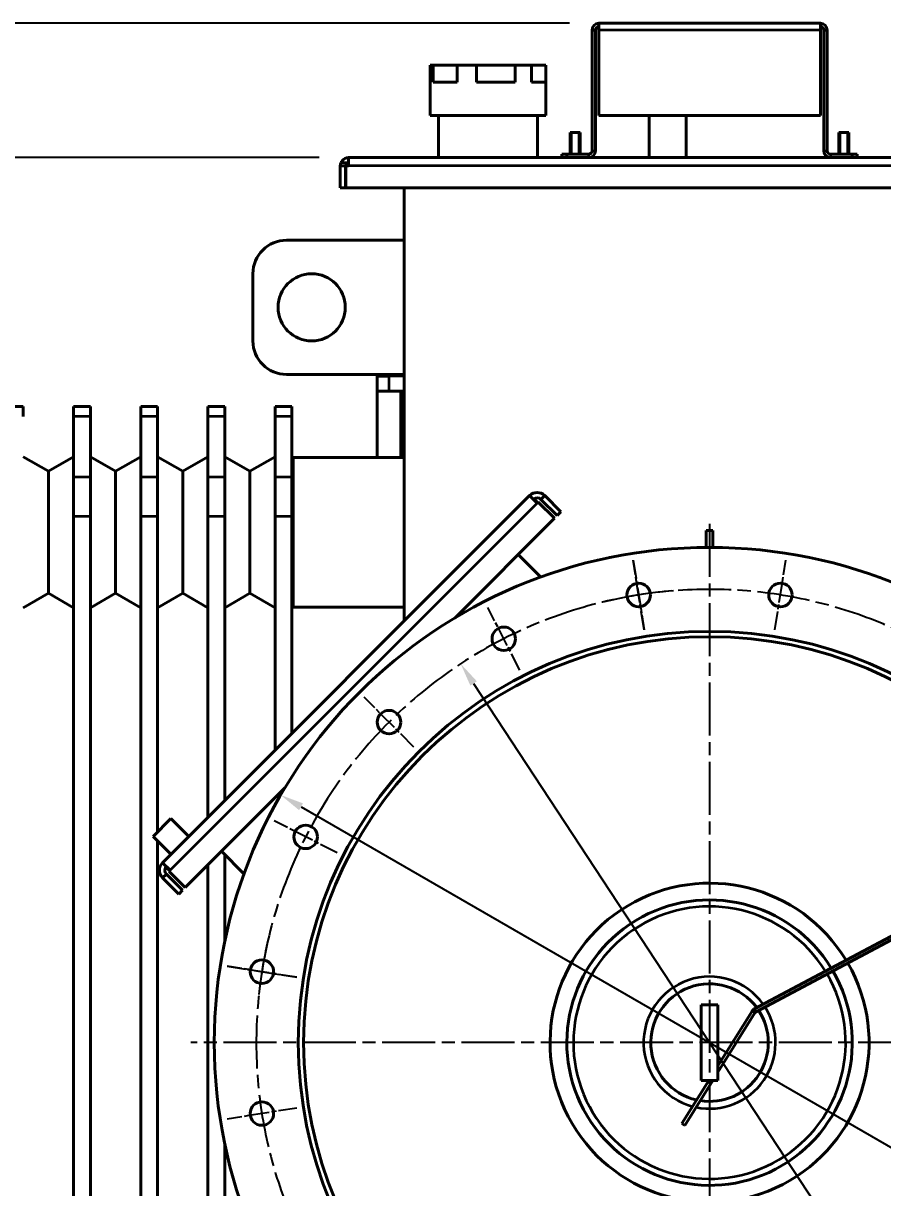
# Model space of a CAD drawing. Header units: millimetres. Extents: x 0 to 5887, y 0 to 4158.
# Drawn here: x 790 to 1302, y 1586 to 2279 of the extents above; entities that cross this region are included whole.
import ezdxf

# ---------------------------------------------------------------- set-up
doc = ezdxf.new("R2010")
doc.units = ezdxf.units.MM
doc.header["$LTSCALE"] = 7
doc.linetypes.add('CHAIN', pattern=[0.3543, 0.2362, -0.0295, 0.0591, -0.0295])
for name, color, linetype, lineweight in [('가시적인 것(ISO)', 3, 'Continuous', 40), ('가시적인 좁은 것(ISO)', 3, 'Continuous', 35), ('중심 표식(ISO)', 1, 'Continuous', 25), ('중심선(ISO)', 1, 'Continuous', 25), ('치수(ISO)', 2, 'Continuous', 25)]:
    doc.layers.add(name, color=color, linetype=linetype, lineweight=lineweight)
doc.styles.add('치수 텍스트_PSTEK_POSCO', font='isocp.shx')
doc.dimstyles.new('치수_PSTEK_POSCO', dxfattribs={"dimscale": 7, "dimtxt": 3, "dimasz": 2, "dimexe": 2, "dimexo": 2.5, "dimgap": 1, "dimtad": 1, "dimrnd": 1e-08, "dimdsep": 46, "dimtxsty": '치수 텍스트_PSTEK_POSCO', "dimcen": 0.09, "dimdle": 10, "dimclrd": 7, "dimclre": 7, "dimclrt": 2, "dimadec": 1, "dimazin": 2, "dimtfac": 1, "dimtmove": 0, "dimatfit": 3, "dimfxl": 0, "dimtolj": 1, "dimlwd": -1, "dimlwe": -1, "dimarcsym": 0})

# ---------------------------------------------------------------- blocks, each defined once
blk = doc.blocks.new('*D46')
at = {"layer": 'Defpoints', "color": 0, "transparency": 16777216}
for p in [(943.51, 1819.69), (1454.47, 1524.69)]:
    blk.add_point(p, dxfattribs=at)
at = {"layer": '치수(ISO)', "color": 7, "transparency": 16777216}
blk.add_line((955.64, 1812.69), (1442.35, 1531.69), dxfattribs=at)
for points in [[(956.81, 1814.71), (954.47, 1810.67), (943.51, 1819.69)], [(1443.51, 1533.71), (1441.18, 1529.67), (1454.47, 1524.69)]]:
    blk.add_solid(points, dxfattribs=at)
at = {"layer": '치수(ISO)', "color": 2, "transparency": 16777216, "insert": (1331.49, 1615.9), "char_height": 21, "attachment_point": 4, "rotation": 330, "style": '치수 텍스트_PSTEK_POSCO'}
blk.add_mtext('\\A1;∅590', dxfattribs=at)
blk = doc.blocks.new('*D47')
at = {"layer": 'Defpoints', "color": 0, "transparency": 16777216}
for p in [(1050.75, 1897.85), (1347.24, 1446.53)]:
    blk.add_point(p, dxfattribs=at)
at = {"layer": '치수(ISO)', "color": 7, "transparency": 16777216}
blk.add_line((1058.43, 1886.15), (1339.55, 1458.23), dxfattribs=at)
for points in [[(1060.38, 1887.43), (1056.48, 1884.87), (1050.75, 1897.85)], [(1341.5, 1459.51), (1337.6, 1456.95), (1347.24, 1446.53)]]:
    blk.add_solid(points, dxfattribs=at)
at = {"layer": '치수(ISO)', "color": 2, "transparency": 16777216, "insert": (1287.17, 1569.83), "char_height": 21, "attachment_point": 4, "rotation": 303.30255, "style": '치수 텍스트_PSTEK_POSCO'}
blk.add_mtext('\\A1;∅540', dxfattribs=at)
blk = doc.blocks.new('*D51')
at = {"layer": 'Defpoints', "color": 0, "transparency": 16777216}
for p in [(493.99, 2199.39), (983.99, 2199.39), (573.99, 811.19)]:
    blk.add_point(p, dxfattribs=at)
at = {"layer": '치수(ISO)', "color": 7, "transparency": 16777216}
for p, q in [((966.49, 2199.39), (479.99, 2199.39)), ((493.99, 825.19), (493.99, 2185.39)), ((556.49, 811.19), (479.99, 811.19))]:
    blk.add_line(p, q, dxfattribs=at)
for points in [[(491.66, 2185.39), (496.33, 2185.39), (493.99, 2199.39)], [(491.66, 825.19), (496.33, 825.19), (493.99, 811.19)]]:
    blk.add_solid(points, dxfattribs=at)
at = {"layer": '치수(ISO)', "color": 2, "transparency": 16777216, "insert": (476.49, 1470.01), "char_height": 21, "attachment_point": 4, "rotation": 90, "style": '치수 텍스트_PSTEK_POSCO'}
blk.add_mtext('\\A1;1388.2', dxfattribs=at)
blk = doc.blocks.new('*D52')
at = {"layer": 'Defpoints', "color": 0, "transparency": 16777216}
for p in [(493.99, 2279.39), (1132.99, 2279.39), (983.99, 2199.39)]:
    blk.add_point(p, dxfattribs=at)
at = {"layer": '치수(ISO)', "color": 7, "transparency": 16777216}
for p, q in [((1115.49, 2279.39), (479.99, 2279.39)), ((493.99, 2213.39), (493.99, 2265.39)), ((966.49, 2199.39), (479.99, 2199.39))]:
    blk.add_line(p, q, dxfattribs=at)
for points in [[(491.66, 2265.39), (496.33, 2265.39), (493.99, 2279.39)], [(491.66, 2213.39), (496.33, 2213.39), (493.99, 2199.39)]]:
    blk.add_solid(points, dxfattribs=at)
at = {"layer": '치수(ISO)', "color": 2, "transparency": 16777216, "insert": (476.49, 2227.83), "char_height": 21, "attachment_point": 4, "rotation": 90, "style": '치수 텍스트_PSTEK_POSCO'}
blk.add_mtext('\\A1;80', dxfattribs=at)

msp = doc.modelspace()

# ---------------------------------------------------------------- linework, layer by layer
at = {"layer": '가시적인 것(ISO)'}
for p, q in [((1130.9919, 2275.3871), (1128.9919, 2275.3871)), ((1128.9919, 2275.3871), (1128.9919, 2203.3871)), ((1130.9919, 2203.3871), (1130.9919, 2275.3871)), ((1132.9919, 2279.3871), (1264.9919, 2279.3871)), ((1132.9919, 2279.3871), (1132.9919, 2275.3871)), ((1132.9919, 2224.3871), (1132.9919, 2275.3871)), ((1264.9919, 2275.3871), (1264.9919, 2279.3871)), ((1264.9919, 2275.3871), (1264.9919, 2224.3871)), ((1268.9919, 2275.3871), (1266.9919, 2275.3871)), ((1266.9919, 2203.3871), (1266.9919, 2275.3871)), ((1268.9919, 2203.3871), (1268.9919, 2275.3871)), ((1034.3098, 2254.3871), (1032.4919, 2254.3871)), ((1032.4919, 2224.3871), (1032.4919, 2254.3871)), ((1034.3098, 2254.3871), (1048.6547, 2254.3871)), ((1034.3098, 2244.3871), (1034.3098, 2254.3871)), ((1048.6547, 2254.3871), (1048.6547, 2244.3871)), ((1060.2215, 2254.3871), (1048.6547, 2254.3871)), ((1060.2215, 2254.3871), (1083.1314, 2254.3871)), ((1060.2215, 2244.3871), (1060.2215, 2254.3871)), ((1092.9036, 2254.3871), (1083.1314, 2254.3871)), ((1083.1314, 2254.3871), (1083.1314, 2244.3871)), ((1092.9036, 2254.3871), (1101.4686, 2254.3871)), ((1092.9036, 2244.3871), (1092.9036, 2254.3871)), ((1101.4686, 2254.3871), (1101.4686, 2244.3871)), ((1101.4919, 2254.3871), (1101.4686, 2254.3871)), ((1101.4919, 2224.3871), (1101.4919, 2254.3871)), ((1034.3098, 2244.3871), (1048.6547, 2244.3871)), ((1060.2215, 2244.3871), (1083.1314, 2244.3871)), ((1092.9036, 2244.3871), (1101.4686, 2244.3871)), ((1032.4919, 2224.3871), (1101.4919, 2224.3871)), ((1037.4919, 2199.3871), (1037.4919, 2224.3871)), ((1096.4919, 2199.3871), (1096.4919, 2224.3871)), ((1264.9919, 2224.3871), (1132.9919, 2224.3871)), ((1162.9919, 2199.3871), (1162.9919, 2224.3871)), ((1184.9919, 2199.3871), (1184.9919, 2224.3871)), ((1121.9919, 2214.3871), (1115.9919, 2214.3871)), ((1115.9919, 2201.3871), (1115.9919, 2214.3871)), ((1121.9919, 2201.3871), (1121.9919, 2214.3871)), ((1281.9919, 2214.3871), (1275.9919, 2214.3871)), ((1275.9919, 2201.3871), (1275.9919, 2214.3871)), ((1281.9919, 2201.3871), (1281.9919, 2214.3871)), ((983.9919, 2199.3871), (1413.9919, 2199.3871)), ((1113.9919, 2201.3871), (1110.9919, 2201.3871)), ((1110.9919, 2201.3871), (1110.9919, 2199.3871)), ((1113.9919, 2199.3871), (1113.9919, 2201.3871)), ((1113.9919, 2201.3871), (1126.9919, 2201.3871)), ((1283.9919, 2201.3871), (1270.9919, 2201.3871)), ((1286.9919, 2201.3871), (1283.9919, 2201.3871)), ((1283.9919, 2201.3871), (1283.9919, 2199.3871)), ((1286.9919, 2199.3871), (1286.9919, 2201.3871)), ((982.1919, 2194.3871), (978.9919, 2194.3871)), ((978.9919, 2194.3871), (978.9919, 2181.3871)), ((982.1919, 2181.3871), (982.1919, 2194.3871)), ((983.9919, 2194.3871), (982.2627, 2194.3871)), ((982.2627, 2194.3871), (982.2627, 2181.3871)), ((978.9919, 2181.3871), (982.1919, 2181.3871)), ((982.2627, 2181.3871), (1415.7212, 2181.3871)), ((1016.9919, 1923.2193), (1016.9919, 2181.3871)), ((1016.9919, 2150.1871), (946.9919, 2150.1871)), ((926.9919, 2090.1871), (926.9919, 2130.1871)), ((1016.9919, 2070.1871), (946.9919, 2070.1871)), ((1000.9919, 2060.3371), (1000.9919, 2069.1871)), ((1007.9919, 2060.3371), (1000.9919, 2060.3371)), ((1000.9919, 2060.1871), (1000.9919, 2060.3371)), ((1000.9919, 2060.1871), (1014.9919, 2060.1871)), ((1000.9919, 2020.7371), (1000.9919, 2060.1871)), ((1007.9919, 2060.3371), (1015.9919, 2060.3371)), ((1014.9919, 2060.3371), (1014.9919, 2060.1871)), ((1014.9919, 2020.7371), (1014.9919, 2060.1871)), ((1015.9919, 2060.3371), (1015.9919, 2020.7371)), ((780.1919, 2051.1871), (790.1919, 2051.1871)), ((790.1919, 2045.1564), (790.1919, 2051.1871)), ((820.1919, 2051.1871), (820.1919, 2045.1564)), ((820.1919, 2051.1871), (830.1919, 2051.1871)), ((830.1919, 2045.1564), (830.1919, 2051.1871)), ((860.1919, 2051.1871), (860.1919, 2045.1564)), ((860.1919, 2051.1871), (870.1919, 2051.1871)), ((870.1919, 2045.1564), (870.1919, 2051.1871)), ((900.1919, 2051.1871), (900.1919, 2045.1564)), ((900.1919, 2051.1871), (910.1919, 2051.1871)), ((910.1919, 2045.1564), (910.1919, 2051.1871)), ((940.1919, 2051.1871), (940.1919, 2045.1564)), ((940.1919, 2051.1871), (950.1919, 2051.1871)), ((950.1919, 2045.1564), (950.1919, 2051.1871)), ((820.1919, 2008.9965), (820.1919, 2045.1564)), ((830.1919, 2045.1564), (830.1919, 2008.9965)), ((860.1919, 2008.9965), (860.1919, 2045.1564)), ((870.1919, 2045.1564), (870.1919, 2008.9965)), ((900.1919, 2008.9965), (900.1919, 2045.1564)), ((910.1919, 2045.1564), (910.1919, 2008.9965)), ((940.1919, 2008.9965), (940.1919, 2045.1564)), ((950.1919, 2045.1564), (950.1919, 2008.9965)), ((805.1919, 2012.5269), (790.1919, 2021.1871)), ((805.1919, 2012.5269), (820.1919, 2021.1871)), ((845.1919, 2012.5269), (830.1919, 2021.1871)), ((845.1919, 2012.5269), (860.1919, 2021.1871)), ((885.1919, 2012.5269), (870.1919, 2021.1871)), ((885.1919, 2012.5269), (900.1919, 2021.1871)), ((925.1919, 2012.5269), (910.1919, 2021.1871)), ((925.1919, 2012.5269), (940.1919, 2021.1871)), ((950.9714, 2020.7371), (950.1919, 2021.1871)), ((950.9714, 2020.7371), (950.9714, 1931.6371)), ((950.9714, 2020.7371), (1016.9919, 2020.7371)), ((805.1919, 2012.5269), (805.1919, 1939.8474)), ((845.1919, 2012.5269), (845.1919, 1939.8474)), ((885.1919, 2012.5269), (885.1919, 1939.8474)), ((925.1919, 2012.5269), (925.1919, 1939.8474)), ((820.1919, 2008.9965), (820.1919, 1985.5042)), ((830.1919, 1985.5042), (830.1919, 2008.9965)), ((860.1919, 2008.9965), (860.1919, 1985.5042)), ((870.1919, 1985.5042), (870.1919, 2008.9965)), ((900.1919, 2008.9965), (900.1919, 1985.5042)), ((910.1919, 1985.5042), (910.1919, 2008.9965)), ((940.1919, 2008.9965), (940.1919, 1985.5042)), ((950.1919, 1985.5042), (950.1919, 2008.9965)), ((873.1571, 1779.3845), (1091.7946, 1998.0219)), ((1096.32, 1993.4964), (1091.7946, 1998.0219)), ((1098.5828, 1995.7592), (1100.8455, 1998.0219)), ((1110.4622, 1988.4053), (1100.8455, 1998.0219)), ((1094.0573, 1995.7592), (1094.3401, 1996.042)), ((1096.4615, 1993.9207), (1094.3401, 1996.042)), ((1096.1786, 1993.6379), (1096.4615, 1993.9207)), ((1096.1786, 1993.6379), (1096.4615, 1993.9207)), ((1096.32, 1993.4964), (1096.9828, 1994.1592)), ((1096.4615, 1993.9207), (1096.6029, 1993.7793)), ((1096.9828, 1994.1592), (1106.5994, 1984.5425)), ((1098.5828, 1995.7592), (1108.1994, 1986.1425)), ((820.1919, 1016.8701), (820.1919, 1985.5042)), ((830.1919, 1985.5042), (830.1919, 1016.8701)), ((860.1919, 1016.8701), (860.1919, 1985.5042)), ((870.1919, 1985.5042), (870.1919, 1797.6325)), ((900.1919, 1806.4193), (900.1919, 1985.5042)), ((910.1919, 1985.5042), (910.1919, 1816.4193)), ((940.1919, 1846.4193), (940.1919, 1985.5042)), ((950.1919, 1985.5042), (950.1919, 1856.4193)), ((1106.5994, 1984.5425), (1047.1875, 1925.1306)), ((1108.1994, 1986.1425), (1110.4622, 1988.4053)), ((1196.9919, 1977.1871), (1196.9919, 1967.1803)), ((1196.9919, 1977.1871), (1200.9919, 1977.1871)), ((1200.9919, 1967.1803), (1200.9919, 1977.1871)), ((1085.0063, 1962.9494), (1098.4359, 1949.5199)), ((805.1919, 1939.8474), (790.1919, 1931.1871)), ((805.1919, 1939.8474), (820.1919, 1931.1871)), ((845.1919, 1939.8474), (830.1919, 1931.1871)), ((845.1919, 1939.8474), (860.1919, 1931.1871)), ((885.1919, 1939.8474), (870.1919, 1931.1871)), ((885.1919, 1939.8474), (900.1919, 1931.1871)), ((925.1919, 1939.8474), (910.1919, 1931.1871)), ((925.1919, 1939.8474), (940.1919, 1931.1871)), ((950.9714, 1931.6371), (950.1919, 1931.1871)), ((950.9714, 1931.6371), (1016.9919, 1931.6371)), ((946.0484, 1823.9915), (886.6365, 1764.5796)), ((878.1776, 1805.6182), (867.571, 1795.0116)), ((888.7842, 1795.0116), (878.1776, 1805.6182)), ((878.1776, 1784.405), (867.571, 1795.0116)), ((870.1919, 1792.3906), (870.1919, 1016.8701)), ((1225.8193, 1692.3333), (1410.0013, 1790.2646)), ((908.2296, 1786.1727), (921.6592, 1772.7432)), ((910.1919, 1784.2104), (910.1919, 1732.3499)), ((1226.7582, 1690.5674), (1410.9709, 1788.515)), ((873.1571, 1779.3845), (877.6826, 1774.859)), ((875.137, 1776.8389), (875.4199, 1777.1218)), ((877.2584, 1774.7176), (875.137, 1776.8389)), ((900.1919, 1016.8701), (900.1919, 1778.135)), ((875.4199, 1772.5963), (873.1571, 1770.3335)), ((873.1571, 1770.3335), (882.7738, 1760.7169)), ((875.4199, 1772.5963), (885.0365, 1762.9796)), ((877.0199, 1774.1963), (877.6826, 1774.859)), ((886.6365, 1764.5796), (877.0199, 1774.1963)), ((877.2584, 1774.7176), (877.5412, 1775.0005)), ((877.2584, 1774.7176), (877.5412, 1775.0005)), ((877.2584, 1774.7176), (877.3998, 1774.5762)), ((885.0365, 1762.9796), (882.7738, 1760.7169)), ((1193.9919, 1694.6871), (1193.9919, 1649.6871)), ((1203.9919, 1694.6871), (1193.9919, 1694.6871)), ((1203.9919, 1649.6871), (1203.9919, 1694.6871)), ((1224.305, 1690.9212), (1203.9919, 1658.4135)), ((1203.9919, 1654.6394), (1226.0011, 1689.8614)), ((1198.5391, 1649.6871), (1182.4794, 1623.9863)), ((1184.1755, 1622.9265), (1200.8974, 1649.6871)), ((1193.9919, 1649.6871), (1203.9919, 1649.6871)), ((1184.1755, 1622.9265), (1182.4794, 1623.9863)), ((910.1919, 1612.0243), (910.1919, 1016.8701))]:
    msp.add_line(p, q, dxfattribs=at)
for centre, radius in [((961.9919, 2110.1871), 20), ((1198.9919, 1672.1871), 295), ((1156.7546, 1938.863), 7), ((1241.2292, 1938.863), 7), ((1198.9919, 1672.1871), 245), ((1076.4145, 1912.7589), 7), ((1198.9919, 1672.1871), 241.8), ((1008.0731, 1863.106), 7), ((958.4202, 1794.7646), 7), ((932.3161, 1714.4244), 7), ((932.3161, 1629.9498), 7)]:
    msp.add_circle(centre, radius, dxfattribs=at)
for centre, radius, start, end in [((1132.9919, 2275.3871), 4, 90, 180), ((1132.9919, 2275.3871), 2, 90, 180), ((1264.9919, 2275.3871), 4, 0, 90), ((1264.9919, 2275.3871), 2, 0, 90), ((1126.9919, 2203.3871), 4, 270, 0), ((1126.9919, 2203.3871), 2, 270, 0), ((1270.9919, 2203.3871), 4, 180, 270), ((1270.9919, 2203.3871), 2, 180, 270), ((946.9919, 2130.1871), 20, 90, 180), ((946.9919, 2090.1871), 20, 180, 270), ((1001.9919, 2069.1871), 1, 90.0008985, 180), ((1001.9919, 2069.1871), 1, 90, 90.0008985), ((1096.32, 1993.4964), 6.4, 45, 135), ((1096.32, 1993.4964), 3.2, 45, 127.8192442), ((877.6826, 1774.859), 6.4, 135, 225), ((877.6826, 1774.859), 3.2, 142.1807558, 225), ((1198.9919, 1672.1871), 95, 31.1337457, 29.9263195), ((1198.9919, 1672.1871), 85, 31.5028574, 30.1530464), ((1198.9919, 1672.1871), 35, 36.5331511, 257.2499258), ((1198.9919, 1672.1871), 35, 260.7575377, 33.2348766), ((1227.6972, 1688.8015), 4, 118, 148), ((1227.6972, 1688.8015), 2, 118, 148)]:
    msp.add_arc(centre, radius, start, end, dxfattribs=at)
for points, knots in [([(983.9919, 2199.3871), (982.4865, 2199.3871), (980.9971, 2198.6646), (980.0651, 2197.4823), (979.7564, 2197.0906), (979.5067, 2196.6524), (979.3272, 2196.1871)], [0, 0, 0, 0, 0.575044589, 0.575044589, 0.575044589, 0.76555338, 0.76555338, 0.76555338, 0.76555338]), ([(983.9919, 2199.3871), (983.9919, 2199.0981), (983.9919, 2198.6646), (983.9919, 2197.4823), (983.9919, 2196.6086), (983.9919, 2195.4997), (983.9919, 2194.3871)], [0, 0, 0, 0, 0.57504459, 0.57504459, 0.57504459, 1, 1, 1, 1]), ([(982.1919, 2194.3871), (982.1919, 2195.0868), (982.6401, 2195.7663), (983.2833, 2196.0417), (983.5064, 2196.1373), (983.7491, 2196.1871), (983.9919, 2196.1871)], [-1, -1, -1, -1, -0.25762063, -0.25762063, -0.25762063, 0, 0, 0, 0])]:
    msp.add_open_spline(points, degree=3, knots=knots, dxfattribs=at)
msp.add_open_spline([(979.3272, 2196.1871), (979.1062, 2195.6146), (978.9919, 2195.0009), (978.9919, 2194.3871)], degree=3, dxfattribs=at)
at = {"layer": '가시적인 좁은 것(ISO)'}
for p, q in [((1264.9919, 2275.3871), (1132.9919, 2275.3871)), ((1116.5909, 2214.3871), (1116.5909, 2201.3871)), ((1121.3929, 2201.3871), (1121.3929, 2214.3871)), ((1276.5909, 2214.3871), (1276.5909, 2201.3871)), ((1281.3929, 2201.3871), (1281.3929, 2214.3871)), ((1126.9919, 2199.3871), (1126.9919, 2201.3871)), ((1128.9919, 2203.3871), (1130.9919, 2203.3871)), ((1266.9919, 2203.3871), (1268.9919, 2203.3871)), ((1270.9919, 2201.3871), (1270.9919, 2199.3871)), ((983.9919, 2196.1871), (979.3272, 2196.1871)), ((1413.9919, 2194.3871), (983.9919, 2194.3871)), ((1000.9919, 2069.1871), (1007.9919, 2069.1871)), ((1007.9919, 2069.1871), (1007.9919, 2070.1871)), ((1007.9919, 2069.1871), (1007.9919, 2060.3371)), ((1016.9919, 2069.1871), (1007.9919, 2069.1871)), ((830.1919, 2045.1564), (820.1919, 2045.1564)), ((870.1919, 2045.1564), (860.1919, 2045.1564)), ((910.1919, 2045.1564), (900.1919, 2045.1564)), ((950.1919, 2045.1564), (940.1919, 2045.1564)), ((830.1919, 2008.9965), (820.1919, 2008.9965)), ((870.1919, 2008.9965), (860.1919, 2008.9965)), ((910.1919, 2008.9965), (900.1919, 2008.9965)), ((950.1919, 2008.9965), (940.1919, 2008.9965)), ((1096.32, 1993.4964), (877.6826, 1774.859)), ((830.1919, 1985.5042), (820.1919, 1985.5042)), ((870.1919, 1985.5042), (860.1919, 1985.5042)), ((910.1919, 1985.5042), (900.1919, 1985.5042)), ((950.1919, 1985.5042), (940.1919, 1985.5042)), ((1226.0011, 1689.8614), (1224.305, 1690.9212)), ((1225.8193, 1692.3333), (1226.7582, 1690.5674))]:
    msp.add_line(p, q, dxfattribs=at)
for radius, start, end in [(81.0934, 31.6718307, 30.2568201), (39.3132, 35.5910799, 255.0686821), (39.3132, 258.1446444, 32.6591886)]:
    msp.add_arc((1198.9919, 1672.1871), radius, start, end, dxfattribs=at)
at = {"layer": '중심 표식(ISO)', "linetype": 'CHAIN', "ltscale": 19.051651}
for p, q in [((1198.9919, 1981.1871), (1198.9919, 1363.1871)), ((1507.9919, 1672.1871), (889.9919, 1672.1871))]:
    msp.add_line(p, q, dxfattribs=at)
at = {"layer": '중심 표식(ISO)', "linetype": 'CHAIN', "ltscale": 6.667144}
for p, q in [((1153.4695, 1959.6044), (1160.0398, 1918.1215)), ((1160.0398, 1918.1215), (1153.4695, 1959.6044)), ((1237.9441, 1918.1215), (1244.5144, 1959.6044)), ((1085.9483, 1894.0477), (1066.8807, 1931.47)), ((1022.9224, 1848.2567), (993.2239, 1877.9552)), ((977.1313, 1785.2308), (939.709, 1804.2984)), ((953.0575, 1711.1393), (911.5746, 1717.7096)), ((911.5746, 1717.7096), (953.0575, 1711.1393)), ((953.0575, 1633.2349), (911.5746, 1626.6647))]:
    msp.add_line(p, q, dxfattribs=at)
at = {"layer": '중심선(ISO)', "linetype": 'CHAIN', "ltscale": 19.051651}
for start, end in [(166.5436616, 103.4563384), (94.5436616, 175.4563384)]:
    msp.add_arc((1198.9919, 1672.1871), 270, start, end, dxfattribs=at)

# ---------------------------------------------------------------- dimensions: what is measured, and where the dimension line sits
at = {"layer": '치수(ISO)', "color": 7}
for base, p1, p2, picture, middle in [((493.9919, 2279.3871), (983.9919, 2199.3871), (1132.9919, 2279.3871), '*D52', (493.9919, 2239.3871)), ((493.9919, 2199.3871), (573.9919, 811.1871), (983.9919, 2199.3871), '*D51', (493.9919, 1505.2871))]:
    dim = msp.add_linear_dim(base=base, p1=p1, p2=p2, angle=270, dimstyle='치수_PSTEK_POSCO', override={"dimdec": 2, "dimtp": 0, "dimtm": 0, "dimtdec": 2, "dimtofl": 0, "dimatfit": 1}, dxfattribs=at)
    dim.commit()
    dim.dimension.update_dxf_attribs({"geometry": picture, "text_midpoint": middle, "dimtype": 160})
for p1, p2, picture, middle in [((1050.7457, 1897.8485), (1347.2381, 1446.5257), '*D47', (1288.6956, 1535.6397)), ((943.5145, 1819.6871), (1454.4694, 1524.6871), '*D46', (1347.3301, 1586.5441))]:
    dim = msp.add_diameter_dim_2p(p1=p1, p2=p2, dimstyle='치수_PSTEK_POSCO', override={"dimdec": 2, "dimlfac": 1, "dimtp": 0, "dimtm": 0, "dimtdec": 2, "dimatfit": 2}, dxfattribs=at)
    dim.commit()
    dim.dimension.update_dxf_attribs({"geometry": picture, "text_midpoint": middle, "dimtype": 163})

doc.saveas('drawing.dxf')
